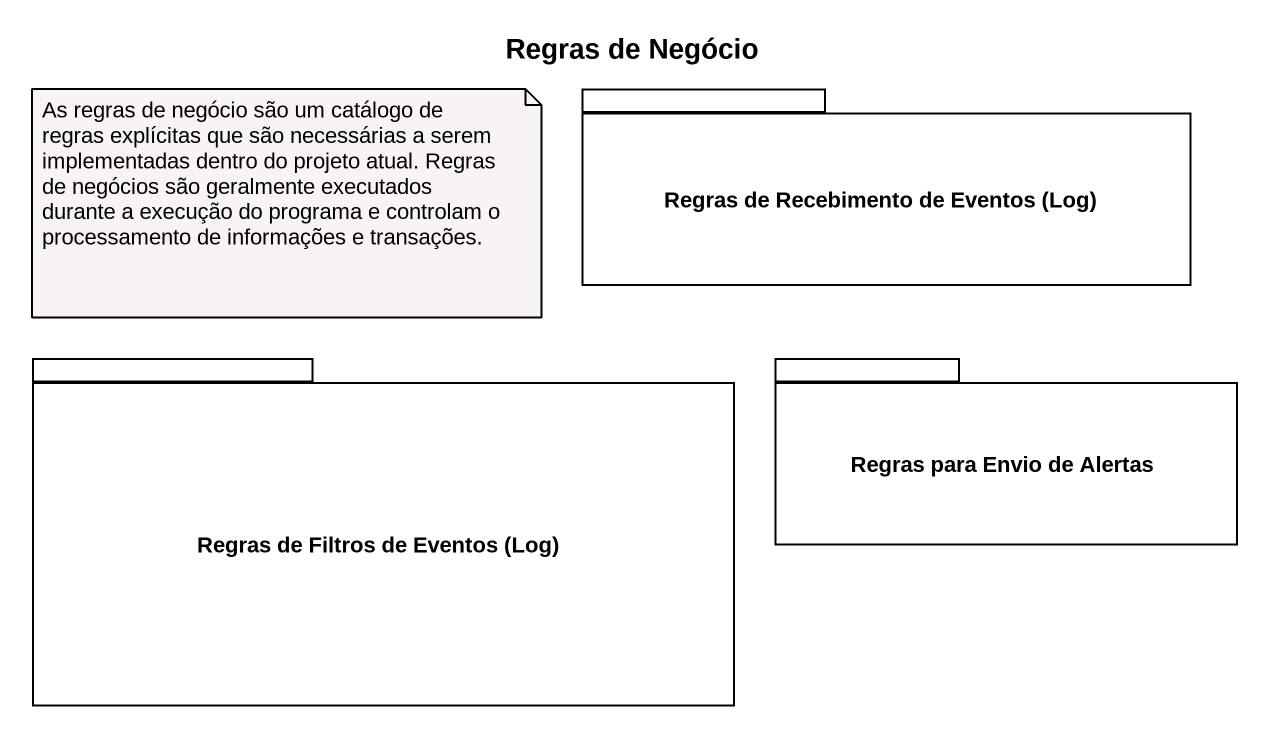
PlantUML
@startuml
title Regras de Negócio
package "Regras de Recebimento de Eventos (Log)" as Regras_de_Recebimento_de {
}
package "Regras de Filtros de Eventos (Log)" as Regras_de_Filtros_de {
}
package "Regras para Envio de Alertas" as Regras_para_Envio_de_Alertas {
}
note as N1
  As regras de negócio são um catálogo de regras explícitas que são necessárias a serem implementadas dentro do projeto atual. Regras de negócios são geralmente executados durante a execução do programa e controlam o processamento de informações e transações.
end note
@enduml
